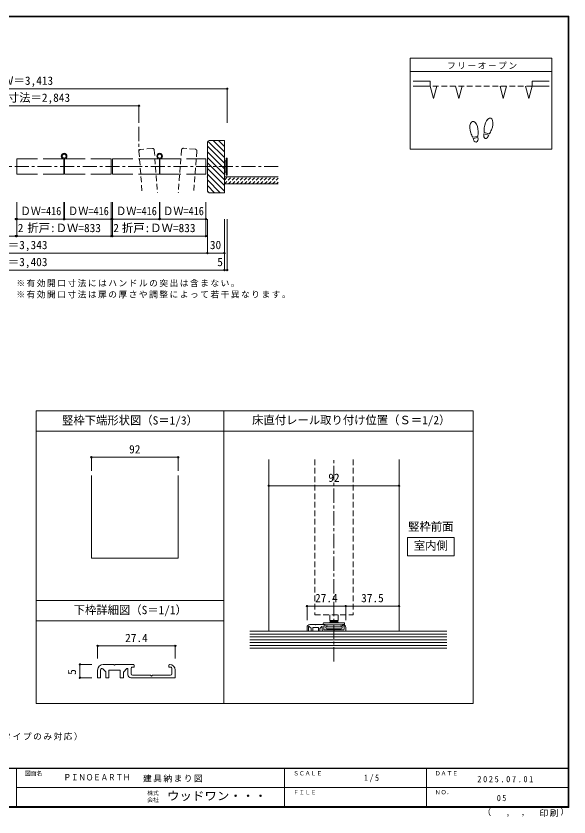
# Model space of a CAD drawing. Units: millimetres at full size, sheet at 1:5, with parts at other scales. Extents: x -973 to 977, y -718 to 696.
# Drawn here: x 1 to 977, y -718 to 696 of the extents above; entities that cross this region are included whole.
import ezdxf
from ezdxf.enums import TextEntityAlignment as Align

# ---------------------------------------------------------------- set-up
doc = ezdxf.new("R2010")
doc.units = ezdxf.units.MM
doc.header["$LTSCALE"] = 5
doc.header["$PDMODE"] = 32
doc.header["$PDSIZE"] = 2.5
for name, pattern in [('CHAIN1', [8, 5, -1, 1, -1]), ('DASHED1', [1.8, 1.2, -0.6]), ('DASHED2', [3, 2, -1])]:
    doc.linetypes.add(name, pattern=pattern)
for name, color, linetype, lineweight in [('0-0_補助線', 7, 'Continuous', 9), ('0-1_通り芯', 4, 'CHAIN1', 9), ('0-3_仕上げ', 2, 'Continuous', 9), ('0-4_枠', 3, 'Continuous', 9), ('0-6_扉', 6, 'Continuous', 9), ('0-7_金物', 7, 'Continuous', 9), ('0-8_戸当り', 2, 'Continuous', 9), ('0-A_文字', 7, 'Continuous', 9), ('0-B_寸法', 7, 'Continuous', 9), ('0-C_ハッチ', 4, 'Continuous', 9), ('1-1_通り芯', 4, 'CHAIN1', 9), ('1-3_仕上げ', 7, 'Continuous', 9), ('1-4_枠', 3, 'Continuous', 9), ('1-6_扉', 7, 'DASHED2', 9), ('1-A_文字', 7, 'Continuous', 9), ('1-B_寸法', 7, 'Continuous', 9), ('F-1_枠', 6, 'Continuous', 9)]:
    doc.layers.add(name, color=color, linetype=linetype, lineweight=lineweight)
doc.layers.add('F-A_文字', color=7, linetype='Continuous')
doc.styles.add('ＭＳ ゴシック', font='')
doc.styles.get('ＭＳ ゴシック').set_extended_font_data('MS Gothic')

# ---------------------------------------------------------------- blocks, each defined once
blk = doc.blocks.new('03')
at = {"layer": '0-0_補助線'}
for p, q in [((-2.83, 6.407), (-2.83, 2.368)), ((3.17, 2.368), (3.17, 6.407)), ((-7.33, -0.352), (-7.33, 0.348)), ((-6.83, 0.848), (3.17, 0.848)), ((-2.83, 2.368), (3.17, 2.368)), ((-1.58, 2.148), (-2.83, 2.368)), ((-2.33, 1.848), (-2.83, 1.348)), ((-2.83, 0.848), (-2.83, 1.348)), ((3.17, 1.348), (-2.83, 1.348)), ((-2.33, 1.848), (2.67, 1.848)), ((-1.58, 2.148), (1.92, 2.148)), ((-1.58, 2.148), (-1.58, 1.848)), ((1.92, 2.148), (3.17, 2.368)), ((1.92, 2.148), (1.92, 1.848)), ((3.17, 1.348), (2.67, 1.848)), ((3.17, 1.348), (3.17, 0.848)), ((3.17, 0.848), (7.17, 0.848)), ((7.67, 0.348), (7.67, -0.352)), ((-7.33, -0.352), (-6.459, -0.352)), ((-6.459, -0.352), (-5.008, -0.582)), ((-5.008, -0.582), (-4.88, -0.602)), ((-4.88, -1.752), (-4.88, -0.602)), ((-4.88, -0.613), (5.22, -0.613)), ((-4.88, -1.952), (5.22, -1.952)), ((-4.83, -3.452), (5.17, -3.452)), ((5.22, -0.602), (6.8, -0.352)), ((5.22, -0.602), (5.22, -1.752)), ((6.8, -0.352), (7.67, -0.352))]:
    blk.add_line(p, q, dxfattribs=at)
for points in [[(-5.63, -2.652), (-5.63, -1.952), (-5.08, -1.952)], [(-5.08, -1.952), (-4.88, -1.952), (-4.88, -1.752)], [(5.22, -1.752), (5.22, -1.952), (5.42, -1.952)], [(5.42, -1.952), (5.97, -1.952), (5.97, -2.652)]]:
    blk.add_lwpolyline(points, dxfattribs=at)
for centre, radius, start, end in [((-6.83, 0.348), 0.5, 90, 180), ((7.17, 0.348), 0.5, 0, 90), ((-4.83, -2.652), 0.8, 180, 270), ((5.17, -2.652), 0.8, 270, 0)]:
    blk.add_arc(centre, radius, start, end, dxfattribs=at)

msp = doc.modelspace()

# ---------------------------------------------------------------- linework, layer by layer
at = {"layer": '0-0_補助線', "color": 3}
for p, q in [((36.653, -0.984), (367.598, -0.984)), ((367.598, -0.984), (807.598, -0.984)), ((367.598, -517.5), (367.598, -0.984)), ((807.598, -0.984), (807.598, -517.5)), ((36.653, -36.984), (367.598, -36.984)), ((367.598, -36.984), (807.598, -36.984)), ((133.928, -115.261), (133.928, -261.143)), ((287.261, -115.261), (287.261, -261.143)), ((133.928, -261.143), (287.261, -261.143)), ((36.653, -335.648), (367.598, -335.648)), ((36.653, -371.648), (367.598, -371.648))]:
    msp.add_line(p, q, dxfattribs=at)
at = {"layer": '0-0_補助線', "color": 4}
for p, q in [((133.928, -83.004), (133.928, -106.927)), ((133.928, -83.004), (287.261, -83.004)), ((287.261, -83.004), (287.261, -106.927)), ((145.041, -415.963), (282.041, -415.963)), ((145.041, -415.963), (145.041, -438.017)), ((282.041, -415.963), (282.041, -438.017)), ((113.766, -448.546), (113.766, -472.046)), ((113.766, -448.546), (135.06, -448.546)), ((113.766, -472.046), (135.06, -472.046))]:
    msp.add_line(p, q, dxfattribs=at)
at = {"layer": '0-0_補助線'}
for p, q in [((519.427, -378.176), (528.677, -378.176)), ((529.427, -378.926), (528.677, -378.176)), ((529.427, -378.926), (530.177, -378.176)), ((545.927, -378.176), (530.177, -378.176)), ((543.927, -381.426), (543.927, -386.426)), ((546.177, -380.676), (544.677, -380.676)), ((546.677, -378.926), (546.677, -380.176)), ((577.177, -378.926), (577.177, -380.176)), ((577.177, -378.926), (577.177, -380.176)), ((577.677, -380.676), (579.177, -380.676)), ((579.927, -381.426), (579.927, -386.426)), ((514.427, -389.926), (514.427, -383.176)), ((514.427, -389.926), (516.927, -389.926)), ((516.927, -389.926), (516.927, -383.069)), ((521.677, -389.926), (524.427, -389.926)), ((524.427, -389.926), (524.427, -383.426)), ((524.677, -383.176), (534.177, -383.176)), ((534.427, -389.926), (534.427, -383.426)), ((534.427, -389.926), (537.177, -389.926)), ((537.177, -389.926), (537.177, -385.112)), ((537.396, -384.582), (539.896, -382.082)), ((541.177, -382.612), (541.177, -387.426)), ((543.677, -389.926), (582.927, -389.926)), ((545.177, -387.676), (561.177, -387.676)), ((561.927, -388.426), (561.177, -387.676)), ((582.927, -383.176), (582.927, -389.926)), ((155.041, -448.546), (173.541, -448.546)), ((175.041, -450.046), (173.541, -448.546)), ((175.041, -450.046), (176.541, -448.546)), ((208.041, -448.546), (176.541, -448.546)), ((209.541, -450.046), (209.541, -452.546)), ((270.541, -450.046), (270.541, -452.546)), ((145.041, -472.046), (145.041, -458.546)), ((150.041, -472.046), (150.041, -458.331)), ((165.041, -472.046), (165.041, -459.046)), ((165.541, -458.546), (184.541, -458.546)), ((185.041, -472.046), (185.041, -459.046)), ((190.541, -472.046), (190.541, -462.417)), ((190.981, -461.357), (195.981, -456.357)), ((198.541, -457.417), (198.541, -467.046)), ((204.041, -455.046), (204.041, -465.046)), ((208.541, -453.546), (205.541, -453.546)), ((271.541, -453.546), (274.541, -453.546)), ((276.041, -455.046), (276.041, -465.046)), ((282.041, -458.546), (282.041, -472.046)), ((145.041, -472.046), (150.041, -472.046)), ((159.541, -472.046), (165.041, -472.046)), ((185.041, -472.046), (190.541, -472.046)), ((203.541, -472.046), (282.041, -472.046)), ((206.541, -467.546), (238.541, -467.546)), ((240.041, -469.046), (238.541, -467.546))]:
    msp.add_line(p, q, dxfattribs=at)
at = {"layer": '0-0_補助線', "color": 3}
msp.add_lwpolyline([(36.653, -0.984), (36.653, -517.5), (807.598, -517.5)], dxfattribs=at)
at = {"layer": '0-0_補助線'}
for points in [[(521.677, -389.926), (521.677, -384.801), (519.061, -382.185)], [(561.927, -388.426), (562.677, -387.676), (578.677, -387.676)], [(159.541, -472.046), (159.541, -461.796), (154.309, -456.564)], [(240.041, -469.046), (241.541, -467.546), (273.541, -467.546)]]:
    msp.add_lwpolyline(points, dxfattribs=at)
for centre, radius, start, end in [((519.427, -383.176), 5, 90, 180), ((544.677, -381.426), 0.75, 90, 180), ((545.927, -378.926), 0.75, 360, 90), ((546.177, -380.176), 0.5, 270, 360), ((577.927, -378.926), 0.75, 90, 180), ((577.677, -380.176), 0.5, 180, 270), ((577.927, -383.176), 5, 360, 90), ((579.177, -381.426), 0.75, 0, 90), ((518.177, -383.069), 1.25, 45, 180), ((524.677, -383.426), 0.25, 90, 180), ((534.177, -383.426), 0.25, 0, 90), ((537.927, -385.112), 0.75, 135, 180), ((540.427, -382.612), 0.75, 360, 135), ((543.677, -387.426), 2.5, 180, 270), ((545.177, -386.426), 1.25, 180, 270), ((578.677, -386.426), 1.25, 270, 0), ((155.041, -458.546), 10, 90, 180), ((208.041, -450.046), 1.5, 360, 90), ((272.041, -450.046), 1.5, 90, 180), ((272.041, -458.546), 10, 360, 90), ((152.541, -458.331), 2.5, 45, 180), ((165.541, -459.046), 0.5, 90, 180), ((184.541, -459.046), 0.5, 0, 90), ((192.041, -462.417), 1.5, 135, 180), ((197.041, -457.417), 1.5, 360, 135), ((205.541, -455.046), 1.5, 90, 180), ((206.541, -465.046), 2.5, 180, 270), ((208.541, -452.546), 1, 270, 360), ((271.541, -452.546), 1, 180, 270), ((273.541, -465.046), 2.5, 270, 0), ((274.541, -455.046), 1.5, 0, 90), ((203.541, -467.046), 5, 180, 270)]:
    msp.add_arc(centre, radius, start, end, dxfattribs=at)
for p in [(133.928, -83.004), (287.261, -83.004), (145.041, -415.963), (282.041, -415.963), (113.766, -448.546), (113.766, -472.046)]:
    msp.add_point(p, dxfattribs=at)
at = {"layer": '0-1_通り芯'}
for p, q in [((217.97, 500), (217.97, 457.764)), ((463.653, 430), (-460.347, 430))]:
    msp.add_line(p, q, dxfattribs=at)
at = {"layer": '0-3_仕上げ'}
for p, q in [((368.653, 412), (463.797, 412)), ((368.653, 399.5), (463.797, 399.5))]:
    msp.add_line(p, q, dxfattribs=at)
at = {"layer": '0-4_枠'}
for p, q in [((338.653, 387), (338.653, 473)), ((341.653, 476), (368.653, 476)), ((368.653, 476), (368.653, 384)), ((341.653, 384), (368.653, 384))]:
    msp.add_line(p, q, dxfattribs=at)
for centre, start, end in [((341.653, 473), 90, 180), ((341.653, 387), 180, 270)]:
    msp.add_arc(centre, 3, start, end, dxfattribs=at)
at = {"layer": '0-6_扉', "color": 2, "linetype": 'DASHED2'}
for p, q in [((217.97, 457.309), (223.541, 384)), ((241.673, 462.119), (220.734, 460.528)), ((244.892, 459.355), (250.619, 384)), ((293.122, 459.583), (287.378, 384)), ((317.281, 460.755), (296.341, 462.347)), ((320.045, 457.537), (314.456, 384))]:
    msp.add_line(p, q, dxfattribs=at)
at = {"layer": '0-6_扉'}
for p, q in [((2.653, 443.5), (2.653, 416.5)), ((2.653, 443.5), (38.778, 443.5)), ((86.403, 443.5), (86.403, 416.5)), ((86.403, 443.5), (123.028, 443.5)), ((133.028, 443.5), (169.153, 443.5)), ((169.153, 443.5), (169.153, 416.5)), ((171.153, 443.5), (171.153, 416.5)), ((171.153, 443.5), (207.278, 443.5)), ((217.278, 443.5), (253.903, 443.5)), ((253.903, 443.5), (253.903, 416.5)), ((254.903, 443.5), (254.903, 416.5)), ((254.903, 443.5), (291.528, 443.5)), ((301.528, 443.5), (336.153, 443.5)), ((336.153, 443.5), (336.153, 416.5)), ((2.653, 416.5), (38.778, 416.5)), ((48.778, 416.5), (85.403, 416.5)), ((86.403, 416.5), (123.028, 416.5)), ((133.028, 416.5), (169.153, 416.5)), ((171.153, 416.5), (207.278, 416.5)), ((217.278, 416.5), (253.903, 416.5)), ((254.903, 416.5), (291.528, 416.5)), ((301.528, 416.5), (336.153, 416.5))]:
    msp.add_line(p, q, dxfattribs=at)
msp.add_lwpolyline([(48.778, 443.5), (85.403, 443.5), (85.403, 416.5)], dxfattribs=at)
at = {"layer": '0-6_扉', "color": 2, "linetype": 'DASHED2'}
for centre, start, end in [((220.961, 457.537), 94.34602, 184.34602), ((241.901, 459.128), 4.34602, 94.34602), ((296.114, 459.355), 85.65398, 175.65398), ((317.053, 457.764), 355.65398, 85.65398)]:
    msp.add_arc(centre, 3, start, end, dxfattribs=at)
at = {"layer": '0-7_金物'}
for p, q in [((368.653, 439), (369.653, 439)), ((369.653, 420), (369.653, 440)), ((371.653, 440), (369.653, 440)), ((373.653, 445), (371.653, 445)), ((371.653, 415), (371.653, 445)), ((373.653, 415), (373.653, 445)), ((369.653, 421), (368.653, 421)), ((371.653, 420), (369.653, 420)), ((373.653, 415), (371.653, 415))]:
    msp.add_line(p, q, dxfattribs=at)
for centre, radius in [((85.903, 448.5), 5), ((254.403, 448.5), 5), ((85.903, 448.5), 3.5), ((254.403, 448.5), 3.5)]:
    msp.add_circle(centre, radius, dxfattribs=at)
at = {"layer": '0-8_戸当り'}
for p, q in [((731.639, 580.751), (701.639, 580.751)), ((731.639, 580.751), (731.639, 571.751)), ((911.639, 580.751), (911.639, 571.751)), ((911.639, 580.751), (941.639, 580.751)), ((731.639, 571.751), (701.639, 571.751)), ((731.639, 571.751), (737.463, 550.017)), ((743.286, 571.751), (737.463, 550.017)), ((776.639, 571.751), (782.463, 550.017)), ((788.286, 571.751), (782.463, 550.017)), ((854.992, 571.751), (860.816, 550.017)), ((866.639, 571.751), (860.816, 550.017)), ((899.992, 571.751), (905.816, 550.017)), ((911.639, 571.751), (905.816, 550.017)), ((911.639, 571.751), (941.639, 571.751))]:
    msp.add_line(p, q, dxfattribs=at)
at = {"layer": '0-8_戸当り', "color": 7, "linetype": 'DASHED2'}
msp.add_line((911.639, 571.751), (731.639, 571.751), dxfattribs=at)
at = {"layer": '0-8_戸当り', "color": 3}
for p, q in [((815.664, 483.378), (807.018, 481.853)), ((816.029, 481.31), (807.383, 479.785)), ((835.132, 485.706), (826.651, 487.978)), ((835.675, 487.735), (827.195, 490.007))]:
    msp.add_line(p, q, dxfattribs=at)
for centre, major_axis, ratio, start_param, end_param in [((809.003, 495.877), (-2.445, 13.867), 0.5, 4.34059143, 8.22577918), ((834.92, 501.878), (3.644, 13.601), 0.5, 4.34059143, 8.22577918), ((834.816, 501.489), (4.416, 16.48), 0.4, 1.85063327, 2.44287679), ((834.816, 501.489), (4.416, 16.48), 0.4, 3.84030852, 4.43255203), ((809.073, 495.481), (-2.963, 16.802), 0.4, 1.85063327, 2.44287679), ((811.706, 480.548), (-1.27, 7.205), 0.6, 1.57079633, 4.71238898), ((809.073, 495.481), (-2.963, 16.802), 0.4, 3.84030852, 4.43255203), ((830.892, 486.842), (1.894, 7.067), 0.6, 1.57079633, 4.71238898)]:
    msp.add_ellipse(centre, major_axis=major_axis, ratio=ratio, start_param=start_param, end_param=end_param, dxfattribs=at)
at = {"layer": '0-A_文字', "color": 3}
for p, q in [((696.639, 621.667), (696.639, 460.667)), ((946.639, 621.667), (696.639, 621.667)), ((946.639, 621.667), (946.639, 460.667)), ((946.639, 597.667), (696.639, 597.667)), ((946.639, 460.667), (696.639, 460.667))]:
    msp.add_line(p, q, dxfattribs=at)
at = {"layer": '0-B_寸法', "color": 4}
for p, q in [((-370.347, 567.5), (373.653, 567.5)), ((373.653, 567.5), (373.653, 507.5)), ((-214.664, 537.5), (217.97, 537.5)), ((217.97, 537.5), (217.97, 507.5)), ((2.653, 337.5), (2.653, 367.5)), ((85.403, 337.5), (85.403, 367.5)), ((86.403, 337.5), (86.403, 367.5)), ((169.153, 337.5), (169.153, 367.5)), ((171.153, 337.5), (171.153, 367.5)), ((253.903, 337.5), (253.903, 367.5)), ((254.903, 337.5), (254.903, 367.5)), ((336.153, 337.5), (336.153, 367.5)), ((2.653, 307.5), (2.653, 337.5)), ((2.653, 337.5), (85.403, 337.5)), ((86.403, 337.5), (169.153, 337.5)), ((169.153, 307.5), (169.153, 337.5)), ((171.153, 307.5), (171.153, 337.5)), ((171.153, 337.5), (253.903, 337.5)), ((254.903, 337.5), (336.153, 337.5)), ((336.153, 307.5), (336.153, 337.5)), ((338.653, 337.5), (338.653, 277.5)), ((368.653, 337.5), (368.653, 247.5)), ((368.653, 247.5), (368.653, 337.5)), ((373.653, 247.5), (373.653, 337.5)), ((-332.847, 307.5), (336.153, 307.5)), ((-365.347, 277.5), (368.653, 277.5)), ((-370.347, 247.5), (368.653, 247.5)), ((368.653, 247.5), (373.653, 247.5))]:
    msp.add_line(p, q, dxfattribs=at)
at = {"layer": '0-B_寸法'}
for p in [(373.653, 567.5), (217.97, 537.5), (0.653, 337.5), (2.653, 337.5), (85.403, 337.5), (86.403, 337.5), (169.153, 337.5), (171.153, 337.5), (253.903, 337.5), (254.903, 337.5), (336.153, 337.5), (0.653, 307.5), (2.653, 307.5), (169.153, 307.5), (171.153, 307.5), (336.153, 307.5), (338.653, 277.5), (368.653, 277.5), (368.653, 247.5), (368.653, 247.5), (373.653, 247.5)]:
    msp.add_point(p, dxfattribs=at)
at = {"layer": '0-C_ハッチ'}
for p, q in [((368.653, 446.024), (340.165, 474.512)), ((368.653, 455.923), (348.576, 476)), ((368.653, 465.823), (358.476, 476)), ((368.653, 475.722), (368.375, 476)), ((368.653, 436.124), (338.653, 466.124)), ((368.653, 426.225), (338.653, 456.225)), ((368.653, 416.325), (338.653, 446.325)), ((368.653, 406.426), (338.653, 436.426)), ((368.653, 396.526), (338.653, 426.526)), ((368.653, 386.627), (338.653, 416.627)), ((361.38, 384), (338.653, 406.727)), ((351.481, 384), (338.653, 396.828)), ((341.581, 384), (338.653, 386.928))]:
    msp.add_line(p, q, dxfattribs=at)
at = {"layer": '0-C_ハッチ', "linetype": 'DASHED1'}
for p, q in [((338.42, 411.707), (338.127, 412)), ((368.653, 406.321), (374.331, 412)), ((368.903, 399.5), (381.403, 412)), ((375.974, 399.5), (388.474, 412)), ((383.045, 399.5), (395.545, 412)), ((390.116, 399.5), (402.616, 412)), ((397.187, 399.5), (409.687, 412)), ((404.258, 399.5), (416.758, 412)), ((411.329, 399.5), (423.829, 412)), ((418.4, 399.5), (430.9, 412)), ((425.471, 399.5), (437.971, 412)), ((432.542, 399.5), (445.042, 412)), ((439.613, 399.5), (452.113, 412)), ((446.684, 399.5), (459.184, 412)), ((453.755, 399.5), (463.653, 409.398)), ((460.826, 399.5), (463.653, 402.326))]:
    msp.add_line(p, q, dxfattribs=at)
at = {"layer": '1-1_通り芯'}
msp.add_line((561.927, -443.298), (561.927, -86.676), dxfattribs=at)
at = {"layer": '1-3_仕上げ', "color": 2}
for p, q in [((761.348, -389.926), (413.848, -389.926)), ((413.848, -419.926), (761.348, -419.926))]:
    msp.add_line(p, q, dxfattribs=at)
at = {"layer": '1-3_仕上げ'}
for p, q in [((413.848, -394.926), (761.348, -394.926)), ((413.848, -399.926), (761.348, -399.926)), ((413.848, -404.926), (761.348, -404.926)), ((413.848, -409.926), (761.348, -409.926)), ((413.848, -414.926), (761.348, -414.926))]:
    msp.add_line(p, q, dxfattribs=at)
at = {"layer": '1-4_枠'}
for p, q in [((446.927, -389.926), (446.927, -86.676)), ((676.927, -389.926), (676.927, -86.676))]:
    msp.add_line(p, q, dxfattribs=at)
at = {"layer": '1-6_扉'}
for p, q in [((528.177, -86.676), (528.177, -361.176)), ((595.677, -86.676), (595.677, -361.176)), ((528.177, -361.176), (595.677, -361.176))]:
    msp.add_line(p, q, dxfattribs=at)
at = {"layer": '1-A_文字'}
for p, q in [((691.591, -256.75), (691.591, -224.37)), ((691.591, -224.37), (774.183, -224.37)), ((774.183, -224.37), (774.183, -256.75)), ((774.183, -256.75), (691.591, -256.75))]:
    msp.add_line(p, q, dxfattribs=at)
at = {"layer": '1-B_寸法', "color": 4}
for p, q in [((446.927, -133.289), (676.927, -133.289)), ((514.427, -345.676), (582.927, -345.676)), ((514.427, -345.676), (514.427, -370.676)), ((582.927, -345.676), (582.927, -370.676)), ((582.927, -345.676), (676.927, -345.676)), ((676.927, -345.676), (676.927, -370.676))]:
    msp.add_line(p, q, dxfattribs=at)
at = {"layer": '1-B_寸法'}
for p in [(446.927, -133.289), (676.927, -133.289), (514.427, -345.676), (582.927, -345.676), (676.927, -345.676)]:
    msp.add_point(p, dxfattribs=at)
at = {"layer": 'F-1_枠'}
for p, q in [((-973.347, 695.833), (976.653, 695.833)), ((-973.347, 695), (976.653, 695)), ((-973.347, 694.167), (976.653, 694.167)), ((974.986, 695.833), (974.986, -700.833)), ((975.82, 695.833), (975.82, -700.833)), ((976.653, 695.833), (976.653, -700.833)), ((976.653, -631.667), (-973.347, -631.667)), ((976.653, -632.5), (-973.347, -632.5)), ((1.653, -632.5), (1.653, -699.167)), ((474.986, -632.5), (474.986, -699.167)), ((724.986, -632.5), (724.986, -699.167)), ((1.653, -665.833), (974.986, -665.834)), ((976.653, -699.167), (-973.347, -699.167)), ((976.653, -700), (-973.347, -700)), ((976.653, -700.833), (-973.347, -700.833))]:
    msp.add_line(p, q, dxfattribs=at)

# ---------------------------------------------------------------- block references
at = {"layer": '0-0_補助線', "xscale": 2.5, "yscale": 2.5}
msp.add_blockref('03', (561.501, -377.193), dxfattribs=at)

# ---------------------------------------------------------------- texts
at = {"layer": '0-0_補助線', "style": 'ＭＳ ゴシック'}
for s, p in [('竪枠下端形状図（S＝1/3）', (82.125, -29.611)), ('床直付レール取り付け位置（Ｓ＝1/2）', (417.598, -29.074)), ('92', (200.595, -80.504)), ('下枠詳細図（S＝1/1）', (102.672, -364.275)), ('27.4', (193.541, -413.463))]:
    msp.add_text(s, height=14.66, dxfattribs=at).set_placement(p, align=Align.BOTTOM_LEFT)
msp.add_text('5', height=14.66, rotation=90, dxfattribs=at).set_placement((111.266, -466.874), align=Align.BOTTOM_LEFT)
at = {"layer": '0-A_文字', "char_height": 11, "attachment_point": 7, "style": 'ＭＳ ゴシック'}
for s, insert in [('\\T1.17;フリーオープン', (761.639, 602.167)), ('\\T1.17;※有効開口寸法にはハンドルの突出は含まない。', (1.653, 217.5)), ('\\T1.17;※有効開口寸法は扉の厚さや調整によって若干異なります。', (1.653, 197.5)), ('\\T1.17;※［\u3000］内寸法はＨ=６尺タイプ（ルーバータイプのみ対応）', (-374.067, -582.764))]:
    msp.add_mtext(s, dxfattribs=dict(at, insert=insert))
at = {"layer": '0-B_寸法', "style": 'ＭＳ ゴシック'}
for s, p in [('ＲＯＷ＝3,413', (-63.347, 570)), ('有効開口寸法＝2,843', (-93.347, 540)), ('2', (4.153, 310)), ('折戸:ＤＷ=833', (21.045, 310)), ('2', (172.653, 310)), ('折戸:ＤＷ=833', (187.903, 310)), ('枠内＝3,343', (-53.347, 280)), ('30', (343.028, 280)), ('枠外＝3,403', (-53.347, 250)), ('5', (356.153, 250))]:
    msp.add_text(s, height=14.66, dxfattribs=at).set_placement(p, align=Align.BOTTOM_LEFT)
at = {"layer": '0-B_寸法', "style": 'ＭＳ ゴシック', "width": 0.9}
for p in [(9.028, 340), (92.778, 340), (177.528, 340), (260.528, 340)]:
    msp.add_text('ＤＷ=416', height=14.66, dxfattribs=at).set_placement(p, align=Align.BOTTOM_LEFT)
at = {"layer": '1-A_文字', "style": 'ＭＳ ゴシック'}
for s, p in [('竪枠前面', (692.887, -217.008)), ('室内側', (702.887, -250.56))]:
    msp.add_text(s, height=14.66, dxfattribs=at).set_placement(p, align=Align.BOTTOM_LEFT)
at = {"layer": '1-B_寸法', "style": 'ＭＳ ゴシック'}
for s, p in [('92', (551.927, -130.789)), ('27.4', (528.677, -343.176)), ('37.5', (609.927, -343.176))]:
    msp.add_text(s, height=14.66, dxfattribs=at).set_placement(p, align=Align.BOTTOM_LEFT)
at = {"layer": 'F-A_文字', "style": 'ＭＳ ゴシック'}
for s, height, p in [('図面名', 7.331, (16.653, -646.667)), ('ＳＣＡＬＥ', 7.331, (489.986, -646.667)), ('ＤＡＴＥ', 7.331, (739.986, -646.667)), ('株式', 7.331, (232.486, -681.5)), ('ＦＩＬＥ', 7.331, (489.986, -680)), ('ＮＯ．', 7.331, (739.986, -680.001)), ('会社', 7.331, (232.486, -693.5)), ('（', 11, (823.992, -718.052)), ('）', 11, (961.387, -717.355)), (',', 11, (865.199, -718.052)), (',', 11, (891.686, -717.588))]:
    msp.add_text(s, height=height, dxfattribs=at).set_placement(p, align=Align.BOTTOM_LEFT)
for s, height, width, p in [('ＰＩＮＯＥＡＲＴＨ', 11, 0.85, (84.986, -656.667)), ('ウッドワン・・・', 14.66, 1.1, (267.486, -692.5))]:
    msp.add_text(s, height=height, dxfattribs=dict(at, width=width)).set_placement(p, align=Align.BOTTOM_LEFT)
at = {"layer": 'F-A_文字', "char_height": 11, "attachment_point": 7, "style": 'ＭＳ ゴシック'}
for s, insert in [('\\T1.17;建具納まり図', (224.986, -656.667)), ('\\T1.38;\\W0.9;1/5', (614.986, -656.667)), ('\\T1.39;\\W0.85;2025.07.01', (814.986, -656.667)), ('\\T1.36;\\W0.9;05', (849.361, -690.001)), ('\\T1.17;印刷', (924.678, -717.82))]:
    msp.add_mtext(s, dxfattribs=dict(at, insert=insert))

doc.saveas('drawing.dxf')
